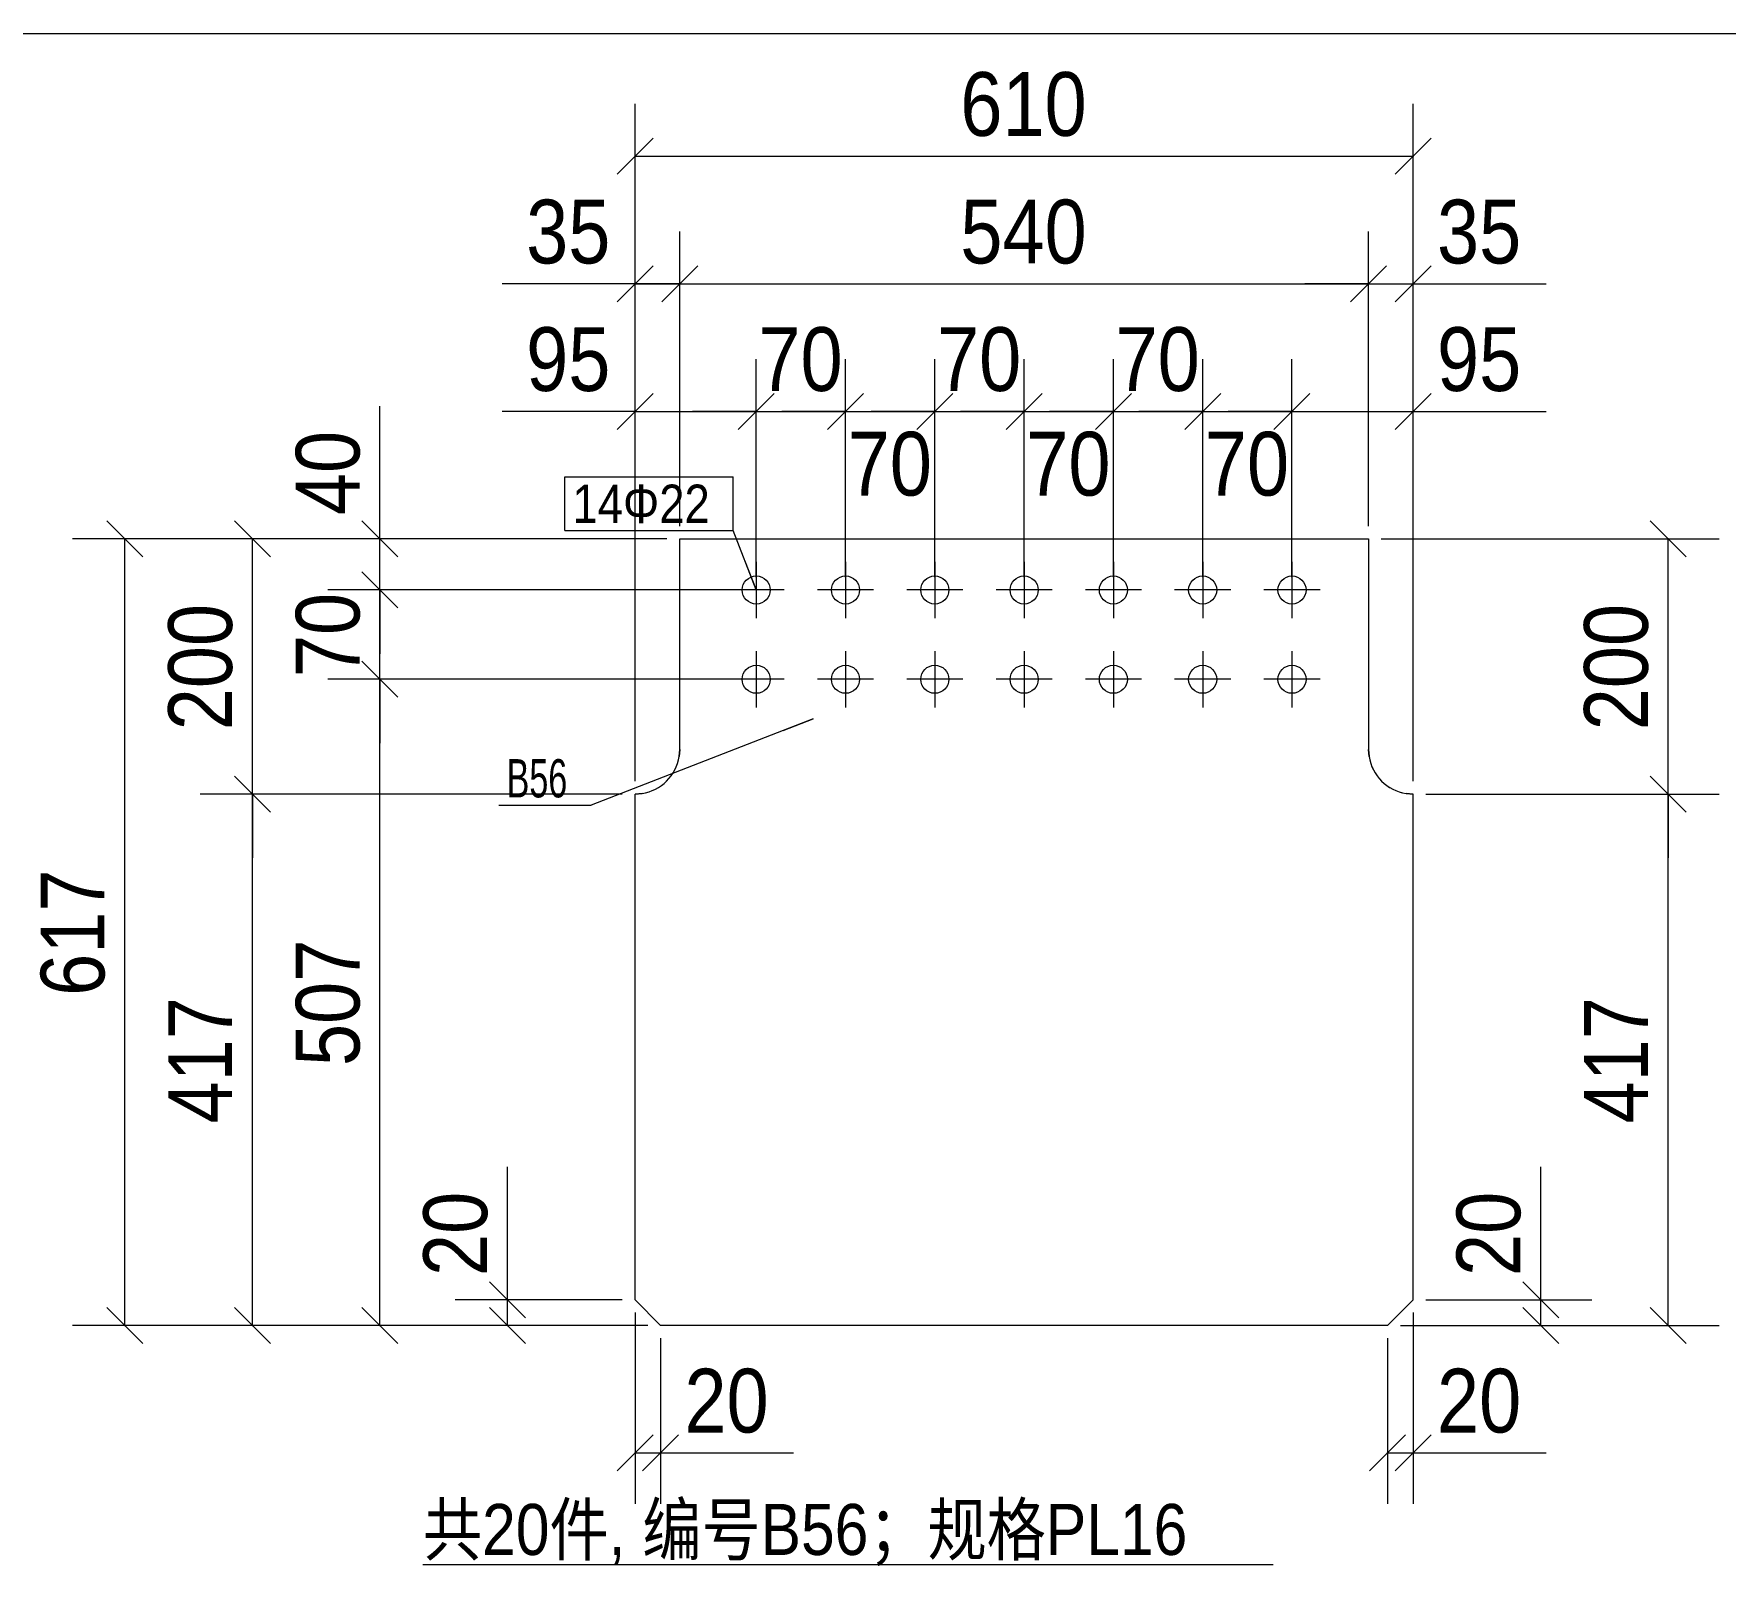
# Model space of a CAD drawing. Header units: inches. Extents: x 0 to 1938, y -2180 to 0.
# Drawn here: x 795.1 to 927.7, y -1440.1 to -1320 of the extents above; entities that cross this region are included whole.
import ezdxf

# ---------------------------------------------------------------- set-up
doc = ezdxf.new("R2010")
doc.units = ezdxf.units.IN
doc.header["$MEASUREMENT"] = 0
doc.linetypes.add('XKITLINE00', pattern=[0])
doc.linetypes.add('XKITLINE01', pattern=[4, 1, -1, 1, -1])
for name, color, linetype, lineweight in [('Bolt', 7, 'Continuous', 0), ('BoltMark', 3, 'Continuous', 0), ('DrawingSheet', 5, 'Continuous', 0), ('OtherObjectType', 1, 'Continuous', 0), ('Part', 2, 'Continuous', 0), ('PartMark', 3, 'Continuous', 0), ('Z-DIMENSIONS', 1, 'Continuous', 0)]:
    doc.layers.add(name, color=color, linetype=linetype, lineweight=lineweight)
doc.styles.add('Arial Narrow', font='ARIAL.TTF')
doc.styles.add('romsim', font='ARIAL.TTF')
doc.styles.add('宋体', font='ARIAL.TTF')

# ---------------------------------------------------------------- blocks, each defined once
blk = doc.blocks.new('*A1561')
at = {"layer": 'Part', "color": 2, "linetype": 'XKITLINE00', "lineweight": 0}
for p, q in [((195.7, 368.9), (195.7, 385.4)), ((195.7, 385.4), (249.7, 385.4)), ((249.7, 385.4), (249.7, 368.9)), ((195.7, 368.9), (195.66, 368.35)), ((249.74, 368.35), (249.7, 368.9)), ((192.75, 365.44), (192.2, 365.4)), ((192.2, 325.75), (192.2, 365.4)), ((253.2, 365.4), (252.65, 365.44)), ((253.2, 325.75), (253.2, 365.4)), ((194.2, 323.75), (192.2, 325.75)), ((253.2, 325.75), (251.2, 323.75)), ((251.2, 323.75), (194.2, 323.75))]:
    blk.add_line(p, q, dxfattribs=at)
at = {"layer": 'Part', "color": 6, "linetype": 'XKITLINE01', "lineweight": 0}
for p, q in [((195.66, 368.35), (195.7, 368.9)), ((249.7, 368.9), (249.74, 368.35)), ((192.2, 365.4), (192.75, 365.44)), ((252.65, 365.44), (253.2, 365.4))]:
    blk.add_line(p, q, dxfattribs=at)
at = {"layer": 'Part', "color": 2, "linetype": 'XKITLINE00', "lineweight": 0}
for centre, start, end in [((192.2, 368.9), 279, 351), ((253.2, 368.9), 189, 261)]:
    blk.add_arc(centre, 3.5, start, end, dxfattribs=at)
at = {"layer": 'Part', "color": 6, "linetype": 'XKITLINE01', "lineweight": 0}
for centre, start, end in [((192.2, 368.9), 279, 351), ((253.2, 368.9), 189, 261)]:
    blk.add_arc(centre, 3.5, start, end, dxfattribs=at)
blk = doc.blocks.new('*A1562')
at = {"layer": 'Bolt', "color": 2, "linetype": 'XKITLINE00', "lineweight": 0}
for p, q in [((201.7, 383.6), (201.7, 379.2)), ((208.7, 383.6), (208.7, 379.2)), ((215.7, 383.6), (215.7, 379.2)), ((222.7, 383.6), (222.7, 379.2)), ((229.7, 383.6), (229.7, 379.2)), ((236.7, 383.6), (236.7, 379.2)), ((243.7, 383.6), (243.7, 379.2)), ((203.9, 381.4), (199.5, 381.4)), ((210.9, 381.4), (206.5, 381.4)), ((217.9, 381.4), (213.5, 381.4)), ((224.9, 381.4), (220.5, 381.4)), ((231.9, 381.4), (227.5, 381.4)), ((238.9, 381.4), (234.5, 381.4)), ((245.9, 381.4), (241.5, 381.4)), ((201.7, 376.6), (201.7, 372.2)), ((208.7, 376.6), (208.7, 372.2)), ((215.7, 376.6), (215.7, 372.2)), ((222.7, 376.6), (222.7, 372.2)), ((229.7, 376.6), (229.7, 372.2)), ((236.7, 376.6), (236.7, 372.2)), ((243.7, 376.6), (243.7, 372.2)), ((203.9, 374.4), (199.5, 374.4)), ((210.9, 374.4), (206.5, 374.4)), ((217.9, 374.4), (213.5, 374.4)), ((224.9, 374.4), (220.5, 374.4)), ((231.9, 374.4), (227.5, 374.4)), ((238.9, 374.4), (234.5, 374.4)), ((245.9, 374.4), (241.5, 374.4))]:
    blk.add_line(p, q, dxfattribs=at)
for centre in [(201.7, 381.4), (208.7, 381.4), (215.7, 381.4), (222.7, 381.4), (229.7, 381.4), (236.7, 381.4), (243.7, 381.4), (201.7, 374.4), (208.7, 374.4), (215.7, 374.4), (222.7, 374.4), (229.7, 374.4), (236.7, 374.4), (243.7, 374.4)]:
    blk.add_circle(centre, 1.1, dxfattribs=at)
blk = doc.blocks.new('*A1597')
at = {"layer": 'DrawingSheet', "color": 5, "linetype": 'XKITLINE00', "lineweight": 0}
blk.add_line((635, 425), (5, 425), dxfattribs=at)
blk = doc.blocks.new('*A1679')
at = {"layer": 'OtherObjectType', "color": 6, "linetype": 'XKITLINE00', "lineweight": 0}
blk.add_line((175.57, 305), (242.23, 305), dxfattribs=at)
at = {"layer": 'OtherObjectType', "color": 3, "style": '宋体', "width": 0.85}
blk.add_text('共20件, 编号B56；规格PL16', height=4, dxfattribs=at).set_placement((175.57, 305.75))
blk = doc.blocks.new('*A1680')
at = {"layer": 'Z-DIMENSIONS', "color": 4, "linetype": 'XKITLINE00', "lineweight": 0}
for p, q in [((192.2, 324.75), (192.2, 309.75)), ((194.2, 322.75), (194.2, 309.75)), ((193.61, 315.16), (190.79, 312.34)), ((195.61, 315.16), (192.79, 312.34)), ((192.2, 313.75), (194.2, 313.75)), ((194.2, 313.75), (204.62, 313.75)), ((194.2, 313.75), (204.62, 313.75))]:
    blk.add_line(p, q, dxfattribs=at)
at = {"layer": 'Z-DIMENSIONS', "color": 7}
for p in [(192.2, 313.75), (194.2, 313.75)]:
    blk.add_point(p, dxfattribs=at)
at = {"layer": 'Z-DIMENSIONS', "color": 7, "style": 'Arial Narrow', "width": 0.85}
blk.add_text('20', height=5, dxfattribs=at).set_placement((196.07, 315.35))
blk = doc.blocks.new('*A1681')
at = {"layer": 'Z-DIMENSIONS', "color": 4, "linetype": 'XKITLINE00', "lineweight": 0}
for p, q in [((253.2, 324.75), (253.2, 309.75)), ((251.2, 322.75), (251.2, 309.75)), ((252.61, 315.16), (249.79, 312.34)), ((254.61, 315.16), (251.79, 312.34)), ((251.2, 313.75), (253.2, 313.75)), ((253.2, 313.75), (263.62, 313.75)), ((253.2, 313.75), (263.62, 313.75))]:
    blk.add_line(p, q, dxfattribs=at)
at = {"layer": 'Z-DIMENSIONS', "color": 7}
for p in [(251.2, 313.75), (253.2, 313.75)]:
    blk.add_point(p, dxfattribs=at)
at = {"layer": 'Z-DIMENSIONS', "color": 7, "style": 'Arial Narrow', "width": 0.85}
blk.add_text('20', height=5, dxfattribs=at).set_placement((255.07, 315.35))
blk = doc.blocks.new('*A1682')
at = {"layer": 'Z-DIMENSIONS', "color": 4, "linetype": 'XKITLINE00', "lineweight": 0}
for p, q in [((182.2, 325.75), (182.2, 336.17)), ((182.2, 325.75), (182.2, 336.17)), ((180.79, 327.16), (183.61, 324.34)), ((191.2, 325.75), (178.1, 325.75)), ((180.79, 325.16), (183.61, 322.34)), ((182.2, 323.75), (182.2, 325.75)), ((193.2, 323.75), (178.1, 323.75))]:
    blk.add_line(p, q, dxfattribs=at)
at = {"layer": 'Z-DIMENSIONS', "color": 7}
for p in [(182.2, 325.75), (182.2, 323.75)]:
    blk.add_point(p, dxfattribs=at)
at = {"layer": 'Z-DIMENSIONS', "color": 7, "style": 'Arial Narrow', "width": 0.85}
blk.add_text('20', height=5, rotation=90.0002, dxfattribs=at).set_placement((180.6, 327.62))
blk = doc.blocks.new('*A1683')
at = {"layer": 'Z-DIMENSIONS', "color": 4, "linetype": 'XKITLINE00', "lineweight": 0}
for p, q in [((263.2, 325.75), (263.2, 336.17)), ((263.2, 325.75), (263.2, 336.17)), ((261.79, 327.16), (264.61, 324.34)), ((254.2, 325.75), (267.2, 325.75)), ((261.79, 325.16), (264.61, 322.34)), ((263.2, 323.75), (263.2, 325.75)), ((252.2, 323.75), (267.2, 323.75))]:
    blk.add_line(p, q, dxfattribs=at)
at = {"layer": 'Z-DIMENSIONS', "color": 7}
for p in [(263.2, 325.75), (263.2, 323.75)]:
    blk.add_point(p, dxfattribs=at)
at = {"layer": 'Z-DIMENSIONS', "color": 7, "style": 'Arial Narrow', "width": 0.85}
blk.add_text('20', height=5, rotation=90.0002, dxfattribs=at).set_placement((261.6, 327.62))
blk = doc.blocks.new('*A1684')
at = {"layer": 'Z-DIMENSIONS', "color": 4, "linetype": 'XKITLINE00', "lineweight": 0}
for p, q in [((243.7, 382.4), (243.7, 399.5)), ((253.2, 366.4), (253.2, 399.5)), ((245.11, 396.81), (242.29, 393.99)), ((254.61, 396.81), (251.79, 393.99)), ((243.7, 395.4), (238.7, 395.4)), ((243.7, 395.4), (253.2, 395.4)), ((253.2, 395.4), (263.62, 395.4)), ((253.2, 395.4), (263.62, 395.4))]:
    blk.add_line(p, q, dxfattribs=at)
at = {"layer": 'Z-DIMENSIONS', "color": 7}
for p in [(243.7, 395.4), (253.2, 395.4)]:
    blk.add_point(p, dxfattribs=at)
at = {"layer": 'Z-DIMENSIONS', "color": 7, "style": 'Arial Narrow', "width": 0.85}
blk.add_text('95', height=5, dxfattribs=at).set_placement((255.07, 397))
blk = doc.blocks.new('*A1685')
at = {"layer": 'Z-DIMENSIONS', "color": 4, "linetype": 'XKITLINE00', "lineweight": 0}
for p, q in [((236.7, 382.4), (236.7, 399.4)), ((243.7, 382.4), (243.7, 399.4)), ((238.11, 396.81), (235.29, 393.99)), ((245.11, 396.81), (242.29, 393.99)), ((236.7, 395.4), (231.7, 395.4)), ((236.7, 395.4), (243.7, 395.4)), ((243.7, 395.4), (248.7, 395.4))]:
    blk.add_line(p, q, dxfattribs=at)
at = {"layer": 'Z-DIMENSIONS', "color": 7}
for p in [(236.7, 395.4), (243.7, 395.4)]:
    blk.add_point(p, dxfattribs=at)
at = {"layer": 'Z-DIMENSIONS', "color": 7, "style": 'Arial Narrow', "width": 0.85}
blk.add_text('70', height=5, dxfattribs=at).set_placement((236.87, 388.8))
blk = doc.blocks.new('*A1686')
at = {"layer": 'Z-DIMENSIONS', "color": 4, "linetype": 'XKITLINE00', "lineweight": 0}
for p, q in [((229.7, 382.4), (229.7, 399.5)), ((236.7, 382.4), (236.7, 399.5)), ((231.11, 396.81), (228.29, 393.99)), ((238.11, 396.81), (235.29, 393.99)), ((229.7, 395.4), (224.7, 395.4)), ((229.7, 395.4), (236.7, 395.4)), ((236.7, 395.4), (241.7, 395.4))]:
    blk.add_line(p, q, dxfattribs=at)
at = {"layer": 'Z-DIMENSIONS', "color": 7}
for p in [(229.7, 395.4), (236.7, 395.4)]:
    blk.add_point(p, dxfattribs=at)
at = {"layer": 'Z-DIMENSIONS', "color": 7, "style": 'Arial Narrow', "width": 0.85}
blk.add_text('70', height=5, dxfattribs=at).set_placement((229.87, 397))
blk = doc.blocks.new('*A1687')
at = {"layer": 'Z-DIMENSIONS', "color": 4, "linetype": 'XKITLINE00', "lineweight": 0}
for p, q in [((222.7, 382.4), (222.7, 399.4)), ((229.7, 382.4), (229.7, 399.4)), ((224.11, 396.81), (221.29, 393.99)), ((231.11, 396.81), (228.29, 393.99)), ((222.7, 395.4), (217.7, 395.4)), ((222.7, 395.4), (229.7, 395.4)), ((229.7, 395.4), (234.7, 395.4))]:
    blk.add_line(p, q, dxfattribs=at)
at = {"layer": 'Z-DIMENSIONS', "color": 7}
for p in [(222.7, 395.4), (229.7, 395.4)]:
    blk.add_point(p, dxfattribs=at)
at = {"layer": 'Z-DIMENSIONS', "color": 7, "style": 'Arial Narrow', "width": 0.85}
blk.add_text('70', height=5, dxfattribs=at).set_placement((222.87, 388.8))
blk = doc.blocks.new('*A1688')
at = {"layer": 'Z-DIMENSIONS', "color": 4, "linetype": 'XKITLINE00', "lineweight": 0}
for p, q in [((215.7, 382.4), (215.7, 399.5)), ((222.7, 382.4), (222.7, 399.5)), ((217.11, 396.81), (214.29, 393.99)), ((224.11, 396.81), (221.29, 393.99)), ((215.7, 395.4), (210.7, 395.4)), ((215.7, 395.4), (222.7, 395.4)), ((222.7, 395.4), (227.7, 395.4))]:
    blk.add_line(p, q, dxfattribs=at)
at = {"layer": 'Z-DIMENSIONS', "color": 7}
for p in [(215.7, 395.4), (222.7, 395.4)]:
    blk.add_point(p, dxfattribs=at)
at = {"layer": 'Z-DIMENSIONS', "color": 7, "style": 'Arial Narrow', "width": 0.85}
blk.add_text('70', height=5, dxfattribs=at).set_placement((215.87, 397))
blk = doc.blocks.new('*A1689')
at = {"layer": 'Z-DIMENSIONS', "color": 4, "linetype": 'XKITLINE00', "lineweight": 0}
for p, q in [((208.7, 382.4), (208.7, 399.4)), ((215.7, 382.4), (215.7, 399.4)), ((210.11, 396.81), (207.29, 393.99)), ((217.11, 396.81), (214.29, 393.99)), ((208.7, 395.4), (203.7, 395.4)), ((208.7, 395.4), (215.7, 395.4)), ((215.7, 395.4), (220.7, 395.4))]:
    blk.add_line(p, q, dxfattribs=at)
at = {"layer": 'Z-DIMENSIONS', "color": 7}
for p in [(208.7, 395.4), (215.7, 395.4)]:
    blk.add_point(p, dxfattribs=at)
at = {"layer": 'Z-DIMENSIONS', "color": 7, "style": 'Arial Narrow', "width": 0.85}
blk.add_text('70', height=5, dxfattribs=at).set_placement((208.87, 388.8))
blk = doc.blocks.new('*A1690')
at = {"layer": 'Z-DIMENSIONS', "color": 4, "linetype": 'XKITLINE00', "lineweight": 0}
for p, q in [((201.7, 382.4), (201.7, 399.5)), ((208.7, 382.4), (208.7, 399.5)), ((203.11, 396.81), (200.29, 393.99)), ((210.11, 396.81), (207.29, 393.99)), ((201.7, 395.4), (196.7, 395.4)), ((201.7, 395.4), (208.7, 395.4)), ((208.7, 395.4), (213.7, 395.4))]:
    blk.add_line(p, q, dxfattribs=at)
at = {"layer": 'Z-DIMENSIONS', "color": 7}
for p in [(201.7, 395.4), (208.7, 395.4)]:
    blk.add_point(p, dxfattribs=at)
at = {"layer": 'Z-DIMENSIONS', "color": 7, "style": 'Arial Narrow', "width": 0.85}
blk.add_text('70', height=5, dxfattribs=at).set_placement((201.87, 397))
blk = doc.blocks.new('*A1691')
at = {"layer": 'Z-DIMENSIONS', "color": 4, "linetype": 'XKITLINE00', "lineweight": 0}
for p, q in [((192.2, 366.4), (192.2, 399.5)), ((201.7, 382.4), (201.7, 399.5)), ((193.61, 396.81), (190.79, 393.99)), ((203.11, 396.81), (200.29, 393.99)), ((192.2, 395.4), (181.78, 395.4)), ((192.2, 395.4), (181.78, 395.4)), ((192.2, 395.4), (201.7, 395.4)), ((201.7, 395.4), (206.7, 395.4))]:
    blk.add_line(p, q, dxfattribs=at)
at = {"layer": 'Z-DIMENSIONS', "color": 7}
for p in [(192.2, 395.4), (201.7, 395.4)]:
    blk.add_point(p, dxfattribs=at)
at = {"layer": 'Z-DIMENSIONS', "color": 7, "style": 'Arial Narrow', "width": 0.85}
blk.add_text('95', height=5, dxfattribs=at).set_placement((183.66, 397))
blk = doc.blocks.new('*A1692')
at = {"layer": 'Z-DIMENSIONS', "color": 4, "linetype": 'XKITLINE00', "lineweight": 0}
for p, q in [((172.2, 385.4), (172.2, 395.82)), ((172.2, 385.4), (172.2, 395.82)), ((170.79, 386.81), (173.61, 383.99)), ((194.7, 385.4), (168.1, 385.4)), ((172.2, 381.4), (172.2, 385.4)), ((170.79, 382.81), (173.61, 379.99)), ((200.7, 381.4), (168.1, 381.4)), ((172.2, 381.4), (172.2, 376.4))]:
    blk.add_line(p, q, dxfattribs=at)
at = {"layer": 'Z-DIMENSIONS', "color": 7}
for p in [(172.2, 385.4), (172.2, 381.4)]:
    blk.add_point(p, dxfattribs=at)
at = {"layer": 'Z-DIMENSIONS', "color": 7, "style": 'Arial Narrow', "width": 0.85}
blk.add_text('40', height=5, rotation=90.0002, dxfattribs=at).set_placement((170.6, 387.27))
blk = doc.blocks.new('*A1693')
at = {"layer": 'Z-DIMENSIONS', "color": 4, "linetype": 'XKITLINE00', "lineweight": 0}
for p, q in [((172.2, 381.4), (172.2, 386.4)), ((170.79, 382.81), (173.61, 379.99)), ((200.7, 381.4), (168.1, 381.4)), ((172.2, 374.4), (172.2, 381.4)), ((170.79, 375.81), (173.61, 372.99)), ((200.7, 374.4), (168.1, 374.4)), ((172.2, 374.4), (172.2, 369.4))]:
    blk.add_line(p, q, dxfattribs=at)
at = {"layer": 'Z-DIMENSIONS', "color": 7}
for p in [(172.2, 381.4), (172.2, 374.4)]:
    blk.add_point(p, dxfattribs=at)
at = {"layer": 'Z-DIMENSIONS', "color": 7, "style": 'Arial Narrow', "width": 0.85}
blk.add_text('70', height=5, rotation=90.0002, dxfattribs=at).set_placement((170.6, 374.57))
blk = doc.blocks.new('*A1694')
at = {"layer": 'Z-DIMENSIONS', "color": 4, "linetype": 'XKITLINE00', "lineweight": 0}
for p, q in [((172.2, 374.4), (172.2, 379.4)), ((170.79, 375.81), (173.61, 372.99)), ((200.7, 374.4), (168.1, 374.4)), ((172.2, 323.75), (172.2, 374.4)), ((170.79, 325.16), (173.61, 322.34)), ((193.2, 323.75), (168.1, 323.75))]:
    blk.add_line(p, q, dxfattribs=at)
at = {"layer": 'Z-DIMENSIONS', "color": 7}
for p in [(172.2, 374.4), (172.2, 323.75)]:
    blk.add_point(p, dxfattribs=at)
at = {"layer": 'Z-DIMENSIONS', "color": 7, "style": 'Arial Narrow', "width": 0.85}
blk.add_text('507', height=5, rotation=90.0002, dxfattribs=at).set_placement((170.6, 344.08))
blk = doc.blocks.new('*A1695')
at = {"layer": 'Z-DIMENSIONS', "color": 4, "linetype": 'XKITLINE00', "lineweight": 0}
for p, q in [((249.7, 386.4), (249.7, 409.5)), ((253.2, 366.4), (253.2, 409.5)), ((251.11, 406.81), (248.29, 403.99)), ((254.61, 406.81), (251.79, 403.99)), ((249.7, 405.4), (244.7, 405.4)), ((249.7, 405.4), (253.2, 405.4)), ((253.2, 405.4), (263.62, 405.4)), ((253.2, 405.4), (263.62, 405.4))]:
    blk.add_line(p, q, dxfattribs=at)
at = {"layer": 'Z-DIMENSIONS', "color": 7}
for p in [(249.7, 405.4), (253.2, 405.4)]:
    blk.add_point(p, dxfattribs=at)
at = {"layer": 'Z-DIMENSIONS', "color": 7, "style": 'Arial Narrow', "width": 0.85}
blk.add_text('35', height=5, dxfattribs=at).set_placement((255.07, 407))
blk = doc.blocks.new('*A1696')
at = {"layer": 'Z-DIMENSIONS', "color": 4, "linetype": 'XKITLINE00', "lineweight": 0}
for p, q in [((195.7, 386.4), (195.7, 409.5)), ((249.7, 386.4), (249.7, 409.5)), ((197.11, 406.81), (194.29, 403.99)), ((251.11, 406.81), (248.29, 403.99)), ((195.7, 405.4), (190.7, 405.4)), ((195.7, 405.4), (249.7, 405.4)), ((249.7, 405.4), (254.7, 405.4))]:
    blk.add_line(p, q, dxfattribs=at)
at = {"layer": 'Z-DIMENSIONS', "color": 7}
for p in [(195.7, 405.4), (249.7, 405.4)]:
    blk.add_point(p, dxfattribs=at)
at = {"layer": 'Z-DIMENSIONS', "color": 7, "style": 'Arial Narrow', "width": 0.85}
blk.add_text('540', height=5, dxfattribs=at).set_placement((217.7, 407))
blk = doc.blocks.new('*A1697')
at = {"layer": 'Z-DIMENSIONS', "color": 4, "linetype": 'XKITLINE00', "lineweight": 0}
for p, q in [((192.2, 366.4), (192.2, 409.5)), ((195.7, 386.4), (195.7, 409.5)), ((193.61, 406.81), (190.79, 403.99)), ((197.11, 406.81), (194.29, 403.99)), ((192.2, 405.4), (181.78, 405.4)), ((192.2, 405.4), (181.78, 405.4)), ((192.2, 405.4), (195.7, 405.4)), ((195.7, 405.4), (200.7, 405.4))]:
    blk.add_line(p, q, dxfattribs=at)
at = {"layer": 'Z-DIMENSIONS', "color": 7}
for p in [(192.2, 405.4), (195.7, 405.4)]:
    blk.add_point(p, dxfattribs=at)
at = {"layer": 'Z-DIMENSIONS', "color": 7, "style": 'Arial Narrow', "width": 0.85}
blk.add_text('35', height=5, dxfattribs=at).set_placement((183.66, 407))
blk = doc.blocks.new('*A1698')
at = {"layer": 'Z-DIMENSIONS', "color": 4, "linetype": 'XKITLINE00', "lineweight": 0}
for p, q in [((160.79, 386.81), (163.61, 383.99)), ((194.7, 385.4), (158.1, 385.4)), ((162.2, 365.4), (162.2, 385.4)), ((160.79, 366.81), (163.61, 363.99)), ((191.2, 365.4), (158.1, 365.4)), ((162.2, 365.4), (162.2, 360.4))]:
    blk.add_line(p, q, dxfattribs=at)
at = {"layer": 'Z-DIMENSIONS', "color": 7}
for p in [(162.2, 385.4), (162.2, 365.4)]:
    blk.add_point(p, dxfattribs=at)
at = {"layer": 'Z-DIMENSIONS', "color": 7, "style": 'Arial Narrow', "width": 0.85}
blk.add_text('200', height=5, rotation=90.0002, dxfattribs=at).set_placement((160.6, 370.4))
blk = doc.blocks.new('*A1699')
at = {"layer": 'Z-DIMENSIONS', "color": 4, "linetype": 'XKITLINE00', "lineweight": 0}
for p, q in [((162.2, 365.4), (162.2, 370.4)), ((160.79, 366.81), (163.61, 363.99)), ((191.2, 365.4), (158.1, 365.4)), ((162.2, 323.75), (162.2, 365.4)), ((160.79, 325.16), (163.61, 322.34)), ((193.2, 323.75), (158.1, 323.75))]:
    blk.add_line(p, q, dxfattribs=at)
at = {"layer": 'Z-DIMENSIONS', "color": 7}
for p in [(162.2, 365.4), (162.2, 323.75)]:
    blk.add_point(p, dxfattribs=at)
at = {"layer": 'Z-DIMENSIONS', "color": 7, "style": 'Arial Narrow', "width": 0.85}
blk.add_text('417', height=5, rotation=90.0002, dxfattribs=at).set_placement((160.6, 339.58))
blk = doc.blocks.new('*A1700')
at = {"layer": 'Z-DIMENSIONS', "color": 4, "linetype": 'XKITLINE00', "lineweight": 0}
for p, q in [((271.79, 386.81), (274.61, 383.99)), ((250.7, 385.4), (277.2, 385.4)), ((273.2, 365.4), (273.2, 385.4)), ((271.79, 366.81), (274.61, 363.99)), ((254.2, 365.4), (277.2, 365.4)), ((273.2, 365.4), (273.2, 360.4))]:
    blk.add_line(p, q, dxfattribs=at)
at = {"layer": 'Z-DIMENSIONS', "color": 7}
for p in [(273.2, 385.4), (273.2, 365.4)]:
    blk.add_point(p, dxfattribs=at)
at = {"layer": 'Z-DIMENSIONS', "color": 7, "style": 'Arial Narrow', "width": 0.85}
blk.add_text('200', height=5, rotation=90.0002, dxfattribs=at).set_placement((271.6, 370.4))
blk = doc.blocks.new('*A1701')
at = {"layer": 'Z-DIMENSIONS', "color": 4, "linetype": 'XKITLINE00', "lineweight": 0}
for p, q in [((273.2, 365.4), (273.2, 370.4)), ((271.79, 366.81), (274.61, 363.99)), ((254.2, 365.4), (277.2, 365.4)), ((273.2, 323.75), (273.2, 365.4)), ((271.79, 325.16), (274.61, 322.34)), ((252.2, 323.75), (277.2, 323.75))]:
    blk.add_line(p, q, dxfattribs=at)
at = {"layer": 'Z-DIMENSIONS', "color": 7}
for p in [(273.2, 365.4), (273.2, 323.75)]:
    blk.add_point(p, dxfattribs=at)
at = {"layer": 'Z-DIMENSIONS', "color": 7, "style": 'Arial Narrow', "width": 0.85}
blk.add_text('417', height=5, rotation=90.0002, dxfattribs=at).set_placement((271.6, 339.58))
blk = doc.blocks.new('*A1702')
at = {"layer": 'Z-DIMENSIONS', "color": 4, "linetype": 'XKITLINE00', "lineweight": 0}
for p, q in [((192.2, 366.4), (192.2, 419.5)), ((253.2, 366.4), (253.2, 419.5)), ((193.61, 416.81), (190.79, 413.99)), ((254.61, 416.81), (251.79, 413.99)), ((192.2, 415.4), (253.2, 415.4))]:
    blk.add_line(p, q, dxfattribs=at)
at = {"layer": 'Z-DIMENSIONS', "color": 7}
for p in [(192.2, 415.4), (253.2, 415.4)]:
    blk.add_point(p, dxfattribs=at)
at = {"layer": 'Z-DIMENSIONS', "color": 7, "style": 'Arial Narrow', "width": 0.85}
blk.add_text('610', height=5, dxfattribs=at).set_placement((217.7, 417))
blk = doc.blocks.new('*A1703')
at = {"layer": 'Z-DIMENSIONS', "color": 4, "linetype": 'XKITLINE00', "lineweight": 0}
for p, q in [((150.79, 386.81), (153.61, 383.99)), ((194.7, 385.4), (148.1, 385.4)), ((152.2, 323.75), (152.2, 385.4)), ((150.79, 325.16), (153.61, 322.34)), ((193.2, 323.75), (148.1, 323.75))]:
    blk.add_line(p, q, dxfattribs=at)
at = {"layer": 'Z-DIMENSIONS', "color": 7}
for p in [(152.2, 385.4), (152.2, 323.75)]:
    blk.add_point(p, dxfattribs=at)
at = {"layer": 'Z-DIMENSIONS', "color": 7, "style": 'Arial Narrow', "width": 0.85}
blk.add_text('617', height=5, rotation=90.0002, dxfattribs=at).set_placement((150.6, 349.58))
blk = doc.blocks.new('*A1704')
at = {"layer": 'PartMark', "color": 4, "linetype": 'XKITLINE00', "lineweight": 0}
for p, q in [((206.15, 371.3), (188.77, 364.54)), ((203.82, 370.39), (206.15, 371.3)), ((181.53, 364.54), (188.77, 364.54))]:
    blk.add_line(p, q, dxfattribs=at)
at = {"layer": 'PartMark', "color": 1, "style": 'romsim', "width": 0.6375}
blk.add_text('B56', height=3, dxfattribs=at).set_placement((182.13, 365.14))
blk = doc.blocks.new('*A1705')
at = {"layer": 'BoltMark', "color": 1, "linetype": 'XKITLINE00', "lineweight": 0}
for p, q in [((186.69, 390.26), (199.89, 390.26)), ((186.69, 386.06), (186.69, 390.26)), ((199.89, 386.06), (199.89, 390.26)), ((186.69, 386.06), (199.89, 386.06)), ((201.7, 381.4), (199.89, 386.06)), ((200.79, 383.73), (201.7, 381.4))]:
    blk.add_line(p, q, dxfattribs=at)
at = {"layer": 'BoltMark', "color": 4, "style": '宋体', "width": 0.85}
blk.add_text('14Φ22', height=3, dxfattribs=at).set_placement((187.29, 386.66))
blk = doc.blocks.new('P详图~009 (PL16mm零件图1)')
at = {"lineweight": 0}
for name in ['*A1597', '*A1702', '*A1697', '*A1696', '*A1695', '*A1691', '*A1690', '*A1688', '*A1686', '*A1684', '*A1689', '*A1687', '*A1685', '*A1692', '*A1703', '*A1698', '*A1693', '*A1700', '*A1561', '*A1562', '*A1694', '*A1699', '*A1701', '*A1682', '*A1683', '*A1680', '*A1681', '*A1679']:
    blk.add_blockref(name, (0, 0), dxfattribs=at)
at = {"layer": 'BoltMark', "lineweight": 0}
blk.add_blockref('*A1705', (0, 0), dxfattribs=at)
at = {"layer": 'PartMark', "lineweight": 0}
blk.add_blockref('*A1704', (0, 0), dxfattribs=at)

msp = doc.modelspace()

# ---------------------------------------------------------------- block references
msp.add_blockref('P详图~009 (PL16mm零件图1)', (650, -1745))

doc.saveas('drawing.dxf')
